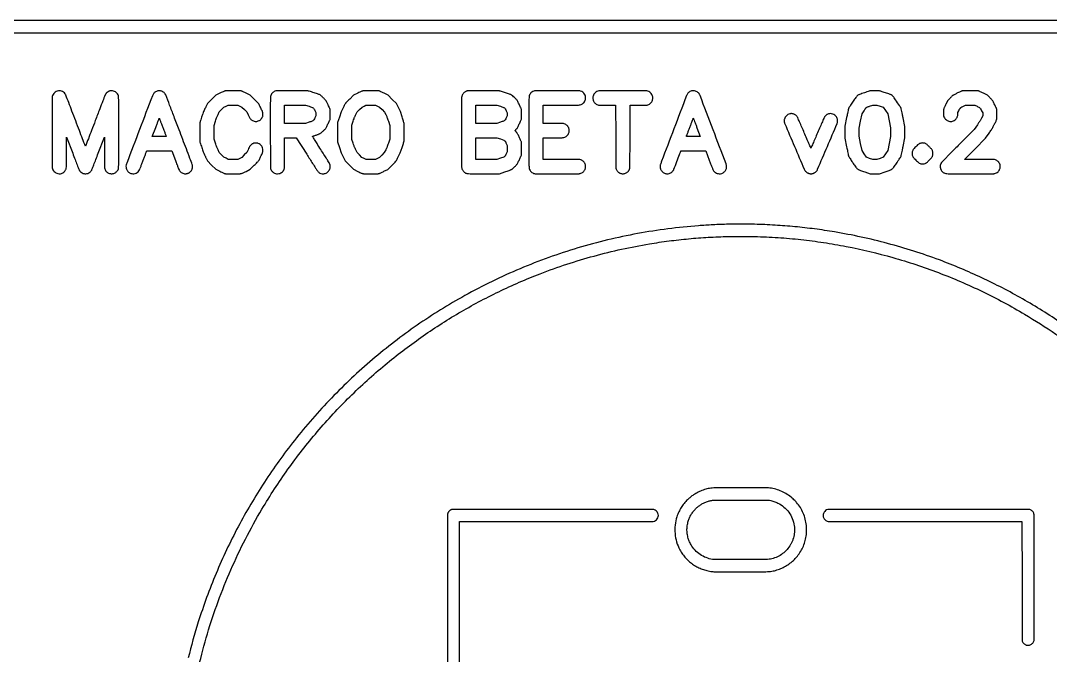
# Model space of a CAD drawing. Extents: x 949 to 24658, y 948 to 49051.
# Drawn here: x 11312 to 19775, y 43838 to 49051 of the extents above; entities that cross this region are included whole.
import ezdxf

# ---------------------------------------------------------------- set-up
doc = ezdxf.new("R2010")
doc.units = 0

msp = doc.modelspace()

# ---------------------------------------------------------------- linework, layer by layer
for points in [[(24557.45501, 40846.15625, -0.000005), (24557.576589, 33590.111823, -0.000003), (24557.572356, 24977, -0.000002), (24557.441941, 13479.946311, -0.000011), (24557.197838, 7129.844974)], [(14919, 42685.5), (14919, 44937), (15711.75, 44937.007554, 0.000078), (16074.107561, 44937.067453, 0.00025), (16315.368566, 44937.265689, 0.000025), (16504.33321, 44937.524966, 0.039676), (16511, 44938.064368, 0.104022), (16529.397792, 44945.144009, 0.098096), (16543.836367, 44959.150459, 0.098319), (16551.822156, 44977.57386, 0.105033), (16551.894916, 44997.200779, 0.072571), (16547.214785, 45010.003056, 0.066478), (16538.963264, 45021.364912, 0.066471), (16528.018558, 45030.164241, 0.072529), (16515.458446, 45035.468808, 0.063244), (16507.686071, 45036.472978, 0.000111), (16374.793914, 45036.731363, 0.000417), (16167.558017, 45036.915612, 0.000044), (15685.039901, 45036.899549, 0.000093), (15359.065074, 45036.798923, 0.000173), (15094.325677, 45036.57615, 0.000006), (14859.99851, 45036.295275, 0.05764), (14856.754147, 45035.916037, 0.046714), (14851.388126, 45034.10871, 0.027977), (14845.39747, 45031.034134, 0.027083), (14839.49299, 45027.129603, 0.031687), (14834.363602, 45022.793629, 0.039974), (14829.531477, 45017.347903, 0.034299), (14825.348865, 45010.925993, 0.034501), (14822.10827, 45004.038005, 0.041958), (14820.090978, 44997.200779, 0.050803), (14818.91929, 44985.698883, 0.000001), (14818.923348, 42685.463668, 0.000001), (14818.93329, 40385.158027, 0.051442)], [(14867.872776, 40333.884477, 0.000006), (15697.950758, 40333.860345, 0.000006), (16528.05988, 40333.857377, 0.065505)], [(23020.301589, 49050.606319), (12816.777426, 49050.765049), (2631.065975, 49050.919548, 0.003529)], [(2587.913092, 48950.817431), (12801.773457, 48950.839867), (23016.263671, 48950.857232, -0.007553)], [(19867.369453, 46564.249504, 0.020219), (19546.651338, 46764.850497, 0.020215), (19210.707627, 46938.929302, 0.020251), (18862, 47085.196564, 0.011959), (18651.10827, 47158.081553, 0.011936), (18436.838469, 47220.84971, 0.011933), (18219.772839, 47273.332879, 0.011941), (18000.5, 47315.386358, 0.008637), (17837.037961, 47339.812139, 0.009029), (17675.225582, 47358.175238, 0.008959), (17511.676372, 47370.797802, 0.008218), (17343, 47378.000239, 0.005417), (17307.8998, 47378.541005, 0.000758), (17235.315769, 47378.762803, 0.000725), (17162.61012, 47378.769313, 0.005967), (17129.5, 47378.329061, 0.002655), (17064.106642, 47376.331249, 0.003077), (17001.878546, 47373.715751, 0.003192), (16941.833222, 47370.437356, 0.003385), (16883, 47366.448315, 0.026955), (16382.085237, 47301.791801, 0.027057), (15891.676088, 47183.66759, 0.027048), (15416.723808, 47013.224385, 0.026892), (14962, 46792.219315, 0.024846), (14570.191937, 46548.833148, 0.024701), (14203.665438, 46267.338243, 0.024687), (13866.483175, 45950.893592, 0.024746), (13562.420948, 45603, 0.022716), (13315.14347, 45259.079044, 0.022673), (13099.918053, 44893.926579, 0.022664), (12918.569291, 44510.648568, 0.022659), (12772.643341, 44112.5, 0.01652), (12689.850576, 43816.756156, 0.016421)], [(12720.259169, 43470.917215, -0.030591), (12847.422646, 44015.519183, -0.030587), (13040.108987, 44540.605207, -0.030586), (13295.420102, 45038.266253, -0.021453), (13509.158952, 45365.884334, -0.021378), (13750.421199, 45674.376703, -0.02138), (14017.124487, 45961.114327, -0.021465), (14307, 46223.627618, -0.020219), (14602.168095, 46449.204676, -0.020303), (14914.192536, 46649.870069, -0.020311), (15241.341503, 46824.492362, -0.020273), (15581.783837, 46972.111221, -0.012761), (15801.175411, 47050.479156, -0.01271), (16024.565884, 47117.662853, -0.012715), (16250.996342, 47173.384391, -0.012794), (16479.5, 47217.39553, -0.008799), (16640.441634, 47241.24075, -0.008953), (16801.196953, 47259.253868, -0.008911), (16963.228962, 47271.5694, -0.008526), (17128, 47278.326824, -0.00563), (17162.812252, 47278.768127, -0.000749), (17236.344477, 47278.762029, -0.000754), (17309.858826, 47278.534852, -0.005542), (17345, 47277.983675, -0.009889), (17536.645294, 47269.057087, -0.010426), (17724.427174, 47252.645689, -0.01047), (17910.615254, 47228.49982, -0.010165), (18097.48006, 47196.37814, -0.021614), (18480.141083, 47105.251546, -0.0215), (18854.194125, 46981.294862, -0.021498), (19216.253187, 46825.659773, -0.0216), (19563.021223, 46639.73293, -0.033255), (20064.54968, 46295.259449, -0.033285)]]:
    msp.add_lwpolyline(points, format="xyb")
for points in [[(11622.5, 48474.30244, 0.080177), (11605.361266, 48469.153025, 0.075263), (11590.292154, 48458.796527, 0.074945), (11578.91246, 48444.397795, 0.078397), (11572.499352, 48427.5, 0.051528), (11570.887892, 48411.954547, 0.000082), (11570.842274, 48133.994851, 0.000081), (11570.887153, 47855.950551, 0.052157), (11572.499122, 47840.587561, 0.070681), (11578.396914, 47824.424959, 0.071519), (11588.545469, 47810.616816, 0.072213), (11602.073829, 47800.332205, 0.074382), (11617.835042, 47794.447342, 0.090509), (11639.246984, 47793.8406, 0.094004), (11659.182966, 47800.884962, 0.091616), (11675.543482, 47814.942608, 0.081083), (11686.648674, 47834.5, 0.078857), (11687.820602, 47840.364867, 0.005523), (11688.304932, 47857.183267, 0.0032), (11688.64685, 47887.324164, 0.000255), (11689, 47967), (11689.5, 48094.5), (11740.340594, 47961, 0.000675), (11760.050011, 47909.45513, 0.001058), (11777.149125, 47865.197102, 0.000261), (11792.212688, 47826.511583, 0.041105), (11794.253058, 47822.330559, 0.024845), (11798.027581, 47816.642275, 0.030339), (11802.122343, 47811.743024, 0.03063), (11806.745099, 47807.413045, 0.026195), (11812.102022, 47803.432176, 0.062127), (11826.24946, 47796.376718, 0.068589), (11841.22868, 47793.316, 0.068167), (11856.555835, 47794.414233, 0.060239), (11871.724268, 47799.575673, 0.047108), (11878.783743, 47803.831006, 0.03224), (11885.940753, 47809.872343, 0.032357), (11892.220593, 47816.741909, 0.049508), (11896.618919, 47823.5, 0.027046), (11898.756042, 47828.235416, 0.000218), (11913.615312, 47866.61162, 0.00079), (11930.576624, 47910.680382, 0.000508), (11950.113747, 47961.837431), (12000.5, 48094.174863), (12001, 47967.337431), (12001.5, 47840.5), (12003.739591, 47834, 0.055833), (12009.81526, 47821.206309, 0.058671), (12018.487691, 47810.307345, 0.058964), (12029.411644, 47801.764666, 0.057403), (12042.124294, 47795.91582, 0.045442), (12050.536462, 47793.984243, 0.03399), (12060.031031, 47793.347821, 0.033946), (12069.54091, 47794.004001, 0.044853), (12078, 47795.952566, 0.053308), (12088.708065, 47800.767437, 0.047801), (12098.587808, 47807.889606, 0.047793), (12106.936888, 47816.759761, 0.053244), (12113.109291, 47826.754278, 0.089923), (12116.958693, 47840.800021, 0.01727), (12118.379179, 47867.279342, 0.004615), (12118.901357, 47920.409861, 0.00015), (12118.965273, 48134, 0.000151), (12118.900701, 48347.971338, 0.004706), (12118.370467, 48400.916321, 0.017696), (12116.924777, 48427.264215, 0.09283), (12112.997715, 48441.164958, 0.064687), (12103.545773, 48455.292212, 0.07421), (12091.176408, 48465.791357, 0.074334), (12076.298852, 48472.209125, 0.065204), (12059.5, 48474.382072, 0.033913), (12050.670459, 48473.768434, 0.039836), (12042.480862, 48471.964444, 0.03963), (12034.645722, 48468.874322, 0.032969), (12026.875004, 48464.416903, 0.022116), (12021.799664, 48460.709135, 0.03228), (12017.710566, 48456.977699, 0.030825), (12014.00341, 48452.620199, 0.017924), (12010.082122, 48446.979189, 0.050104), (12007.207666, 48441.341234, 0.000352), (11987.742497, 48391.253664, 0.001098), (11962.540367, 48325.842425, 0.000368), (11926.014414, 48230.205188, -0.000201), (11895.115401, 48149.220019, -0.000336), (11869.02036, 48081.045848, -0.000005), (11845.30171, 48019.206236, -0.31844), (11845.014414, 48019.014721, -0.30283), (11844.727184, 48019.218355, -0.000005), (11821.302587, 48080.341106, -0.000332), (11795.530714, 48147.724621, -0.000199), (11765.015668, 48227.764721, 0.00031), (11734.297853, 48308.283148, 0.000491), (11707.865678, 48377.23593, 0.000102), (11684.531153, 48437.892634, 0.022903), (11682.078804, 48443.485252, 0.085568), (11671.996982, 48457.319573, 0.073371), (11657.355664, 48467.857088, 0.07252), (11640.12161, 48473.809637, 0.080081)], [(12439.5, 48473.422527, 0.055812), (12427.724401, 48469.406681, 0.049016), (12416.563909, 48462.745183, 0.049813), (12407.094234, 48454.174274, 0.06295), (12400.334174, 48444.5, 0.029864), (12395.480779, 48433.760577, 0.000024), (12289.681567, 48156.633454, 0.000029), (12184.344095, 47880.628927, 0.024417), (12179.892439, 47867, 0.105987), (12178.590938, 47843.657959, 0.100421), (12186.884537, 47821.330422, 0.099702), (12203.291663, 47803.879327, 0.102872), (12225, 47794.380842, 0.084928), (12243.929965, 47793.661528, 0.079517), (12262.493818, 47799.204634, 0.08001), (12278.304654, 47810.220999, 0.087678), (12289.273011, 47825.338614, 0.020249), (12290.978858, 47829.239323, 0.00036), (12299.279647, 47850.574468, 0.000901), (12308.889532, 47875.4598, 0.000601), (12319.812411, 47904, -0.000021), (12330.607223, 47932.303813, -0.000034), (12339.809815, 47956.424812, -0.000005), (12347.987139, 47977.853432, -0.00231), (12348.52931, 47979.254679, -0.300637), (12350.181957, 47980.416927, -0.003578), (12364.035555, 47980.717251, -0.003947), (12387.820601, 47980.874801, -0.000303), (12451.836703, 47980.754679), (12554.455839, 47980.5), (12584.021375, 47902.980639, 0.001015), (12597.962151, 47866.650188, 0.003169), (12607.547708, 47842.281233, 0.002669), (12614.572167, 47825.017717, 0.048592), (12617.360235, 47819.776527, 0.064096), (12626.805922, 47808.875797, 0.058848), (12638.964078, 47800.356252, 0.058828), (12652.776597, 47794.901183, 0.063964), (12667.090037, 47793.017364, 0.041264), (12673.10194, 47793.495561, 0.022766), (12680.320459, 47795.014373, 0.022442), (12687.611247, 47797.251964, 0.031215), (12693.88603, 47799.942468, 0.045984), (12699.842756, 47803.671918, 0.024489), (12706.498192, 47809.280633, 0.024485), (12712.581513, 47815.521563, 0.045418), (12716.761664, 47821.220253, 0.041872), (12721.227111, 47830.269412, 0.04153), (12724.137061, 47839.960729, 0.041918), (12725.38626, 47849.910274, 0.044508), (12724.91623, 47859.727026, 0.05473), (12722.743146, 47868.37626, 0.000751), (12703.713131, 47919.397052, 0.001222), (12674.13369, 47997.755761, 0.000187), (12614.840107, 48153.5, 0.000221), (12572.856736, 48263.506062, 0.000358), (12537.071122, 48356.947577, 0.00004), (12505.050984, 48440.357651, 0.031474), (12503.167009, 48444.470475, 0.046111), (12499.443068, 48450.0974, 0.024242), (12493.874982, 48456.378931, 0.024181), (12487.64875, 48462.164241, 0.041217), (12481.863742, 48466.276475, 0.047558), (12471.946743, 48470.95169, 0.044625), (12461.111976, 48473.791093, 0.045085), (12450.060345, 48474.643759, 0.051056)], [(12996.5, 48474.30244, 0.046617), (12989.909655, 48472.793877, 0.021266), (12981.637813, 48469.673527, 0.012554), (12969.703918, 48464.224154, 0.002838), (12949.724617, 48454.346892), (12916.8714, 48437.872381), (12900.6857, 48422.54888, 0.003005), (12893.153637, 48415.331705, 0.001535), (12883.780525, 48406.185742, 0.001525), (12874.178685, 48396.701161, 0.002291), (12865.865023, 48388.362689), (12847.230046, 48369.5), (12837.522508, 48349.5, 0.002847), (12823.708708, 48320.622653, 0.013184), (12816.263162, 48303.683483, 0.013675), (12809.843738, 48286.65006, 0.00322), (12800.079935, 48257.827476, 0.001799), (12793.070308, 48236.430797, 0.00625), (12788.762533, 48222.528928, 0.008952), (12786.102063, 48212.919054, 0.03444), (12784.972635, 48206.827476, 0.027875), (12784.142099, 48192.704094, 0.000819), (12784.060632, 48133.05562, 0.00074), (12784.165895, 48072.952013, 0.031484), (12785.012487, 48060.17808, 0.046806), (12787.829927, 48047.734847, 0.002521), (12800.591915, 48009.385498, 0.003617), (12813.519122, 47972.074724, 0.02447), (12820.942338, 47954, 0.001448), (12823.889902, 47947.763592, 0.000537), (12828.073076, 47939.003125, 0.000532), (12832.656912, 47929.456166, 0.000642), (12836.983012, 47920.5), (12847.159952, 47899.5), (12881.829976, 47864.840351), (12916.5, 47830.180701), (12949.905344, 47813.509709, 0.00273), (12965.335223, 47805.914354, 0.006361), (12976.993935, 47800.436393, 0.007474), (12985.716388, 47796.628972, 0.036577), (12990.815307, 47794.919358, 0.039969), (12997.175211, 47793.8244, 0.015513), (13006.099706, 47793.292084, 0.006536), (13021.385581, 47793.055436, 0.000675), (13057.409963, 47793.017364, 0.000954), (13088.327484, 47793.085409, 0.004468), (13106.115389, 47793.317438, 0.00659), (13117.537859, 47793.7192, 0.0385), (13123.5, 47794.470192, 0.043299), (13128.565797, 47795.975305, 0.011458), (13136.354232, 47799.25229, 0.00787), (13147.593684, 47804.501392, 0.002202), (13165, 47813.061789), (13199.5, 47830.217923), (13232.297153, 47862.858962, 0.002382), (13245.079924, 47875.702695, 0.003359), (13256.34122, 47887.280605, 0.001963), (13265.725675, 47897.136658, 0.046303), (13268.093723, 47900.16012, 0.02998), (13274.076641, 47910.807467, 0.002906), (13286.854814, 47937.519573, 0.002078), (13299.695463, 47965.064321, 0.050187), (13302.457612, 47973.081905, 0.020068), (13303.03813, 47976.07847, 0.01074), (13303.526045, 47979.81781, 0.010677), (13303.860944, 47983.661167, 0.016393), (13303.970438, 47987, 0.075573), (13301.245536, 48004.925304, 0.079428), (13293.327421, 48020.897263, 0.078162), (13280.693143, 48033.802913, 0.070012), (13264.241551, 48042.795168, 0.020906), (13260.191884, 48044.130981, 0.033515), (13256.634158, 48044.888573, 0.026071), (13252.425695, 48045.271217, 0.007853), (13246, 48045.417986, 0.008237), (13239.615142, 48045.358339, 0.024496), (13235.25262, 48045.031429, 0.029942), (13231.446596, 48044.324514, 0.018243), (13227.050266, 48043.060377, 0.039032), (13219.806019, 48040.044458, 0.029253), (13212.351944, 48035.666881, 0.029587), (13205.585607, 48030.537412, 0.044882), (13200.431757, 48025.257109, 0.017054), (13196.839823, 48020.526962, 0.028999), (13194.213148, 48016.312894, 0.011635), (13190.876264, 48009.842378, 0.000771), (13181.743602, 47991), (13170.880952, 47968.5), (13150.690476, 47948.172867), (13130.5, 47927.845735), (13113.761108, 47919.422867), (13097.022216, 47911), (13058.000584, 47911), (13018.978952, 47911), (13001.239476, 47919.922513), (12983.5, 47928.845025), (12964.355951, 47948.172513), (12945.211903, 47967.5), (12934.953808, 47989, -0.007072), (12929.088111, 48001.755023, -0.011387), (12924.494982, 48012.799466, -0.009225), (12919.794621, 48025.561346, -0.003042), (12913.347857, 48044.483697), (12902, 48078.467394), (12902, 48133.999321), (12902, 48189.531247), (12913.849609, 48225.015624, -0.002737), (12920.571706, 48244.784536, -0.009102), (12925.295907, 48257.668647, -0.011915), (12929.762861, 48268.429076, -0.008063), (12935.340533, 48280.481536), (12944.981849, 48300.463072), (12964.240925, 48319.809023), (12983.5, 48339.154975), (13001.239476, 48348.077487), (13018.978952, 48357), (13058.000584, 48357), (13097.022216, 48357), (13113.761108, 48348.569173), (13130.5, 48340.138346), (13150.742598, 48320.319173), (13170.985196, 48300.5), (13182.124866, 48277, 0.010425), (13192.659001, 48255.924198, 0.042275), (13200.382902, 48243.843359, 0.064038), (13208.259294, 48235.901402, 0.050911), (13218.5, 48229.482306, 0.05376), (13231.894978, 48224.581243, 0.061525), (13245.425152, 48222.943661, 0.061614), (13258.930832, 48224.64788, 0.054156), (13272.253568, 48229.613993, 0.04836), (13279.469698, 48234.154775, 0.031636), (13286.855831, 48240.653186, 0.03174), (13293.319331, 48247.985024, 0.050988), (13297.722895, 48255.052888, 0.043693), (13301.457432, 48264.739664, 0.04094), (13303.553044, 48275.141488, 0.041236), (13303.916842, 48285.668306, 0.045952), (13302.502308, 48295.726501, 0.051147), (13299.351501, 48304.813603, 0.002527), (13285.809563, 48333.502406, 0.0028), (13272.076729, 48361.810294, 0.044016), (13266.513482, 48370.981634, 0.034608), (13263.803053, 48374.183851, 0.001896), (13254.577937, 48383.595425, 0.002937), (13243.485175, 48394.695709, 0.002141), (13231.030726, 48406.908012), (13199.214603, 48437.839437), (13164.857302, 48454.960348, 0.00185), (13145.768422, 48464.384711, 0.010028), (13135.293774, 48469.250198, 0.018514), (13128.294488, 48472.027705, 0.039185), (13122.662032, 48473.54063, 0.033639), (13116.216279, 48474.297148, 0.007398), (13105.07095, 48474.684997, 0.004674), (13087.682412, 48474.870062, 0.000973), (13057.162032, 48474.850168, 0.000632), (13034.844742, 48474.763976, 0.000976), (13015.556972, 48474.627467, 0.000294), (12998.803841, 48474.466364, 0.030424)], [(13415.5, 48474.30244, 0.063593), (13401.953922, 48470.715183, 0.058253), (13389.302483, 48463.766419, 0.058485), (13378.640475, 48454.119134, 0.065211), (13370.949727, 48442.589059, 0.085967), (13366.398067, 48427.138642, 0.023388), (13364.656419, 48401.645899, 0.00544), (13364.11318, 48350.233415, 0.000155), (13364.25051, 48130.265659, 0.000114), (13364.456566, 47952.927342, 0.001324), (13364.736796, 47883.530412, 0.00101), (13365.09817, 47842.022857, 0.082977), (13366.21992, 47835.72619, 0.042495), (13371.760897, 47823.542042, 0.051051), (13379.008862, 47813.254489, 0.052724), (13387.969827, 47804.912053, 0.050653), (13398.593599, 47798.499046, 0.078978), (13415.247954, 47793.633308, 0.074725), (13432.923706, 47794.032004, 0.0745), (13449.748229, 47799.615875, 0.077723), (13463.925671, 47809.829804, 0.021483), (13468.900359, 47815.186996, 0.032178), (13472.717542, 47820.302102, 0.031596), (13475.89497, 47825.934927, 0.019747), (13478.921459, 47832.88043), (13481.5, 47839.5), (13481.772577, 47964.25), (13482.045155, 48089), (13529.786014, 48089), (13577.526873, 48089), (13663.990651, 47952.75, 0.000383), (13711.993392, 47877.234831, 0.002582), (13736.000581, 47839.958067, 0.003243), (13750.987024, 47817.273048, 0.049085), (13756.977214, 47809.991309, 0.111906), (13778.350077, 47796.548914, 0.109606), (13803.598077, 47793.499203, 0.109121), (13827.854925, 47801.417097, 0.110064), (13846.432148, 47818.798048, 0.065965), (13853.46177, 47832.717064, 0.066045), (13856.620006, 47847.980824, 0.066561), (13855.679531, 47863.43218, 0.068869), (13850.702992, 47877.902657, 0.022777), (13847.945632, 47882.782708, 0.000263), (13828.180434, 47914.282089, 0.000804), (13805.270543, 47950.620493, 0.000525), (13778.721996, 47992.483177, -0.000689), (13748.311471, 48040.470389, -0.002009), (13727.494123, 48073.715195, -0.000236), (13711.055097, 48100.231876, -0.428346), (13711.290973, 48101.137055, -0.043548), (13712.259575, 48101.56895, -0.00035), (13720.222973, 48104.311691, -0.001267), (13729.37215, 48107.429776, -0.000814), (13740, 48111.002494, 0.003462), (13750.966817, 48114.753919, 0.004223), (13761.174895, 48118.421998, 0.003557), (13769.705999, 48121.638215, 0.029563), (13773.467727, 48123.348617, 0.060683), (13781.216093, 48128.730351, 0.006261), (13797.661482, 48143.770813, 0.006789), (13813.647354, 48159.176147, 0.051125), (13820.308484, 48167.277431, 0.032168), (13825.010068, 48175.457097, 0.00172), (13838.152943, 48202.394601, 0.001764), (13851.081271, 48229.367672, 0.031015), (13854.688009, 48238.360777, 0.07325), (13856.362392, 48247.9331, 0.004057), (13856.934993, 48278.364545, 0.005161), (13856.946269, 48308.271181, 0.048833), (13855.572201, 48321, 0.037611), (13854.088524, 48326.153654, 0.013379), (13851.227739, 48333.269558, 0.008981), (13846.672333, 48343.282325, 0.002632), (13839.317688, 48358.5, 0.001762), (13833.441527, 48370.3907, 0.002251), (13827.939429, 48381.303125, 0.001743), (13823.25439, 48390.413306, 0.018999), (13821.217543, 48394, 0.0415), (13818.88445, 48397.150523, 0.005544), (13813.358198, 48403.307555, 0.006345), (13806.587405, 48410.499584, 0.005157), (13799.15578, 48418.038336, 0.003401), (13788.999546, 48427.994247, 0.014259), (13782.686125, 48433.760362, 0.023459), (13777.901026, 48437.510238, 0.034701), (13773.352871, 48440.288807, 0.037319), (13762.341983, 48445.001796, 0.001681), (13723.284485, 48458.226082, 0.001628), (13684.039358, 48471.225077, 0.038949), (13672.775008, 48473.966581, 0.039809), (13664.124893, 48474.671412, 0.000106), (13544.588181, 48474.852685, 0.000126), (13425.792143, 48474.977853, 0.033178)], [(14124.5, 48473.439621, 0.043083), (14119.448175, 48471.932282, 0.011249), (14111.639197, 48468.643808, 0.007814), (14100.411901, 48463.403418, 0.002235), (14083.169431, 48454.929353), (14048.838861, 48437.866154), (14016.948717, 48406.856951, 0.002008), (14004.483035, 48394.637859, 0.002788), (13993.420128, 48383.58375, 0.001721), (13984.199257, 48374.202504, 0.035239), (13981.633296, 48371.173874, 0.034799), (13979.590106, 48367.935612, 0.00237), (13974.48226, 48358.326075, 0.003383), (13968.51904, 48346.78896, 0.002531), (13962.099305, 48334), (13945.99059, 48301.5), (13931.745295, 48257.5), (13917.5, 48213.5), (13917.5, 48134), (13917.5, 48054.5), (13932.117008, 48009.982205), (13946.734016, 47965.46441), (13963.470575, 47931.982205), (13980.207133, 47898.5), (14014.353566, 47864.356529), (14048.5, 47830.213059), (14083, 47813.059357, 0.002203), (14100.404121, 47804.501286, 0.007868), (14111.644592, 47799.252445, 0.011451), (14119.434405, 47795.975192, 0.043294), (14124.5, 47794.470192, 0.0385), (14130.462141, 47793.7192, 0.00659), (14141.884611, 47793.317438, 0.004468), (14159.672516, 47793.085409, 0.000954), (14190.590037, 47793.017364, 0.000649), (14227.279579, 47793.054197, 0.006857), (14242.25578, 47793.294077, 0.017129), (14250.997194, 47793.854169, 0.037665), (14257.590037, 47795.009887, 0.03461), (14262.939803, 47796.771006, 0.009116), (14271.227356, 47800.328254, 0.007071), (14282.481213, 47805.596414, 0.002703), (14298, 47813.234409), (14330.5, 47829.449045), (14357.865957, 47856.474523, 0.003098), (14385.013066, 47883.618213, 0.031031), (14395.556581, 47895.7071, 0.04044), (14403.497348, 47907.978138, 0.007156), (14416.14218, 47932.314347), (14432.153183, 47964.237559), (14447.050398, 48008.36878, 0.002306), (14453.090632, 48026.538353, 0.003695), (14458.059153, 48042.105859, 0.002848), (14461.899789, 48054.706408, 0.036858), (14462.953998, 48059.5, 0.034972), (14463.868032, 48072.020246, 0.000741), (14463.959641, 48134.001651, 0.00074), (14463.867631, 48195.984888, 0.034989), (14462.953473, 48208.5, 0.036105), (14461.927306, 48213.19814, 0.002529), (14458.03959, 48226.118557, 0.003489), (14453.124002, 48241.769667, 0.002378), (14447.325939, 48259.5), (14432.705316, 48303.5), (14416.253291, 48336.5), (14399.801267, 48369.5), (14365.650634, 48403.641703), (14331.5, 48437.783406), (14298.5, 48454.280659, 0.002067), (14285.459205, 48460.732742, 0.002769), (14273.578125, 48466.468688, 0.001919), (14263.572749, 48471.183916, 0.028947), (14260, 48472.605464, 0.059326), (14254.820097, 48473.667845, 0.013282), (14245.801941, 48474.184389, 0.006101), (14229.997667, 48474.476025, 0.00064), (14193, 48474.659853, 0.000867), (14160.124682, 48474.724122, 0.004508), (14141.986976, 48474.564595, 0.007027), (14130.559409, 48474.200319, 0.039504)], [(14987.5, 48474.30244, 0.042583), (14978.297955, 48472.273876, 0.042978), (14969.602318, 48468.719869, 0.041766), (14961.42494, 48463.622872, 0.036032), (14953.765755, 48457.000924, 0.031529), (14947.841242, 48450.284448, 0.039172), (14943.267273, 48443.325675, 0.039711), (14939.881422, 48435.820562, 0.033933), (14937.511439, 48427.471311, 0.052146), (14935.891533, 48412.032922, 0.000082), (14935.84027, 48134.028247, 0.000082), (14935.87985, 47856.021452, 0.052161), (14937.499122, 47840.587561, 0.054401), (14941.78952, 47827.529757, 0.058144), (14948.726029, 47816.018277, 0.058531), (14958.079698, 47806.475587, 0.056431), (14969.5, 47799.224134, 0.067019), (14980.287084, 47795.659575, 0.036614), (14994.15776, 47794.097899, 0.009365), (15020.285415, 47793.570294, 0.000365), (15116.5, 47793.5), (15247.5, 47793.5), (15292, 47808.349754, 0.002093), (15309.590444, 47814.301658, 0.00273), (15325.63125, 47819.902233, 0.002025), (15339.025067, 47824.722013, 0.025193), (15344, 47826.824495, 0.032851), (15348.819734, 47829.557929, 0.029315), (15353.436011, 47832.99634, 0.016442), (15359.505258, 47838.446279, 0.003053), (15370.264748, 47848.893455, 0.004389), (15377.69672, 47856.327769, 0.00537), (15384.507647, 47863.412139, 0.004523), (15390.109046, 47869.474046, 0.037796), (15392.400714, 47872.418714, 0.033003), (15398.448635, 47882.986626, 0.00323), (15411.166284, 47909.493018, 0.002712), (15423.729458, 47936.495588, 0.044131), (15427.079193, 47945.909963, 0.036686), (15428.15478, 47951.810766, 0.017868), (15428.700028, 47959.452728, 0.007933), (15428.947365, 47972.050197, 0.000942), (15429, 48000, 0.000942), (15428.947365, 48027.949803, 0.007933), (15428.700028, 48040.547272, 0.017868), (15428.15478, 48048.189234, 0.036686), (15427.079193, 48054.090037, 0.04366), (15424.035311, 48062.670359, 0.002255), (15411.705933, 48089.365158, 0.002985), (15399.356383, 48115.383719, 0.027579), (15393.331443, 48126.30116, 0.030065), (15391.787404, 48128.466113, 0.007669), (15389.027088, 48131.776879, 0.007787), (15385.752913, 48135.46591, 0.007822), (15382.370183, 48139.045662), (15374.037977, 48147.591325), (15381.086458, 48154.545662, 0.00781), (15384.039582, 48157.551801, 0.006513), (15387.084421, 48160.834288, 0.006582), (15389.792325, 48163.91138, 0.017754), (15391.607188, 48166.188084, 0.045487), (15397.176821, 48175.342456, 0.003051), (15410.510033, 48202.974641, 0.003066), (15423.499287, 48230.75728, 0.045141), (15427.101909, 48240.909963, 0.031179), (15428.128605, 48246.294154, 0.019924), (15428.677539, 48252.643088, 0.010128), (15428.931469, 48262.351645, 0.001605), (15428.982636, 48281.409963, 0.002089), (15428.904431, 48298.037389, 0.007056), (15428.654618, 48308.89959, 0.010305), (15428.219326, 48316.43316, 0.032619), (15427.496895, 48321.431479, 0.056162), (15424.255242, 48331.182047, 0.003548), (15411.361435, 48358.551356, 0.004362), (15398.228109, 48385.322179, 0.039229), (15391.478645, 48396.5, 0.036907), (15384.738185, 48404.577231, 0.00628), (15370.60753, 48418.810834, 0.005612), (15356.102124, 48432.743038, 0.048299), (15349, 48438.226615, 0.017529), (15346.39185, 48439.740514, 0.009263), (15343.059375, 48441.44312, 0.009205), (15339.580813, 48443.061275, 0.014043), (15336.5, 48444.323735, 0.009902), (15321.151037, 48449.770904, 0.001358), (15288.89887, 48460.405415, 0.000746), (15255.16042, 48471.37282, 0.025171), (15247, 48473.565291, 0.048187), (15240.224259, 48474.353728, 0.002475), (15218.134109, 48474.676036, 0.002295), (15183.069898, 48474.85308, 0.00038), (15115.5, 48474.832804, 0.000295), (15067.363142, 48474.753344, 0.000475), (15026.3375, 48474.622367, 0.00007), (14989.90102, 48474.466305, 0.031871)], [(15536.5, 48473.533236, 0.061406), (15521.339551, 48468.16679, 0.067302), (15508.447489, 48459.398385, 0.067256), (15498.340254, 48447.515193, 0.061193), (15491.359565, 48433, 0.078555), (15490.110061, 48425.687989, 0.00156), (15489.756269, 48387.810397, 0.001455), (15489.537331, 48321.637204, 0.000099), (15489.5, 48134, 0.000099), (15489.537101, 47945.783535, 0.001467), (15489.75628, 47879.922842, 0.0016), (15490.112048, 47842.324493, 0.079024), (15491.372227, 47835, 0.060792), (15498.35113, 47820.535466, 0.064741), (15508.483004, 47808.513178, 0.065975), (15521.164852, 47799.659763, 0.067333), (15535.629104, 47794.49043, 0.048616), (15543.283366, 47793.632482, 0.001647), (15573.640854, 47793.293308, 0.001704), (15622.375458, 47793.075431, 0.000242), (15722.590037, 47793.017364, 0.000162), (15839.217241, 47793.043983, 0.002464), (15879.66252, 47793.265636, 0.005182), (15901.558825, 47793.720543, 0.054868), (15910.390519, 47794.971999, 0.109059), (15934.180939, 47806.986437, 0.114295), (15950.221913, 47827.72833, 0.114782), (15955.469337, 47853.335844, 0.110708), (15948.99841, 47879.003149, 0.052771), (15942.996355, 47888.307215, 0.044896), (15934.874159, 47896.715402, 0.044775), (15925.355646, 47903.560811, 0.051723), (15915.205961, 47908.223422), (15908.5, 47910.5), (15757.75, 47910.765816), (15607, 47911.031631), (15607, 48000.015816), (15607, 48089), (15687.840037, 48089, 0.000431), (15738.688483, 48089.043803, 0.005152), (15758.330886, 48089.280037, 0.013101), (15769.312878, 48089.813417, 0.043943), (15776.41456, 48090.978148, 0.06225), (15790.041784, 48096.337933, 0.063273), (15801.848039, 48104.863996, 0.062954), (15811.195225, 48116.115106, 0.060555), (15817.595186, 48129.482468, 0.042277), (15819.586354, 48137.581959, 0.031675), (15820.44185, 48146.731981, 0.03202), (15820.133497, 48155.765522, 0.048056), (15818.612485, 48163.5, 0.056957), (15812.853998, 48176.96944, 0.060512), (15804.297891, 48188.493064, 0.060372), (15793.212382, 48197.654415, 0.056253), (15780, 48204.162054), (15773.5, 48206.5), (15690.25, 48206.782807), (15607, 48207.065615), (15607, 48282.032807), (15607, 48357), (15755.789901, 48357, 0.000334), (15867.029128, 48357.07423, 0.009304), (15896.055741, 48357.653161, 0.037915), (15911.408738, 48359.416381, 0.066707), (15923.5, 48363.468389, 0.068212), (15935.507187, 48371.556411, 0.062498), (15945.305799, 48382.797073, 0.061514), (15952.148344, 48396.292372, 0.062149), (15955.471937, 48411, 0.091307), (15953.866999, 48430.060477, 0.082404), (15945.598446, 48448.063515, 0.080531), (15931.743465, 48462.766873, 0.081374), (15914, 48472.276475), (15907.5, 48474.5), (15725, 48474.67978, 0.000264), (15628.320211, 48474.723999, 0.001503), (15576.918009, 48474.565866, 0.001039), (15543.115552, 48474.290005, 0.051876)], [(16063.141598, 48473.875722, 0.077538), (16047.570915, 48468.725367, 0.070073), (16033.698513, 48458.944181, 0.06924), (16022.929452, 48445.585842, 0.072486), (16016.420448, 48429.995938, 0.047771), (16015.241809, 48422.468867, 0.025389), (16015.155984, 48413.026582, 0.025395), (16016.020722, 48403.700358, 0.051618), (16017.814469, 48396.567845, 0.054092), (16023.699804, 48384.617112, 0.054093), (16032.01134, 48374.206814, 0.054083), (16042.363864, 48365.819805, 0.054032), (16054.277219, 48359.844841), (16060.5, 48357.524458), (16131.233193, 48357.230265), (16201.966386, 48356.936072), (16202.254267, 48099.718036, 0.000149), (16202.531361, 47904.130838, 0.005826), (16203.111236, 47860.749053, 0.027293), (16204.828336, 47839.220163, 0.080327), (16209.127391, 47825.045343, 0.052352), (16213.372329, 47818.265348, 0.02911), (16219.825118, 47810.94067, 0.029101), (16227.093129, 47804.407433, 0.051825), (16233.856474, 47800.0679, 0.030276), (16240.269801, 47797.30807, 0.022728), (16247.611796, 47795.03377, 0.023146), (16254.851205, 47793.500879, 0.041395), (16260.909963, 47793.017364, 0.04945), (16271.782365, 47794.129389, 0.044327), (16282.649195, 47797.364381, 0.044307), (16292.780567, 47802.466134, 0.049293), (16301.469506, 47809.120355, 0.023911), (16306.542458, 47814.342337, 0.03154), (16310.610865, 47819.583873, 0.031741), (16313.968289, 47825.267976, 0.024711), (16316.899992, 47831.82129), (16319.5, 47838.5), (16320, 48097.5), (16320.5, 48356.5), (16391, 48357.015652), (16461.5, 48357.531305), (16467.722781, 48359.848265, 0.055506), (16479.513829, 48365.798157, 0.052279), (16489.969657, 48374.300013, 0.052735), (16498.353831, 48384.70474, 0.058721), (16504.024006, 48396.277219, 0.047399), (16505.878496, 48403.740176, 0.026128), (16506.786035, 48413.106878, 0.026141), (16506.71165, 48422.491107, 0.048608), (16505.520382, 48430, 0.070575), (16499.106076, 48445.368324, 0.069245), (16488.637802, 48458.458068, 0.069643), (16475.054693, 48468.13238, 0.072823), (16459.539148, 48473.523861, 0.043874), (16450.984888, 48474.393856, 0.001711), (16419.299395, 48474.718325, 0.001635), (16367.842662, 48474.900907, 0.000222), (16260.162032, 48474.883097, 0.000424), (16185.659165, 48474.774418, 0.000701), (16122.741029, 48474.540975, 0.000123), (16067.464903, 48474.244709, 0.039789)], [(16832.5, 48474.366571, 0.058013), (16819.152773, 48470.691226, 0.054584), (16806.708846, 48463.995147, 0.055687), (16796.239082, 48454.923376, 0.066193), (16788.717138, 48444.237858, 0.029374), (16784.626711, 48435.137953, 0.000017), (16680.58911, 48161.789028, 0.000049), (16579.50576, 47896.097004, 0.010164), (16570.182616, 47870, 0.044449), (16568.325662, 47862.207992, 0.030337), (16567.557239, 47853.131037, 0.030509), (16567.892504, 47844.122757, 0.048355), (16569.38644, 47836.55228, 0.104246), (16581.982497, 47813.451918, 0.112328), (16602.545143, 47798.138017, 0.112962), (16627.611864, 47793.279736, 0.106374), (16652.901697, 47799.615681, 0.046475), (16659.889771, 47803.903127, 0.030866), (16667.057815, 47810.001091, 0.031014), (16673.35881, 47816.871867, 0.050181), (16677.700228, 47823.5, 0.027979), (16680.592993, 47829.914557, 0.000148), (16705.269209, 47894.025656, 0.000568), (16727.74578, 47952.672332, 0.005218), (16737.210544, 47978.25), (16738.19565, 47981), (16840.453578, 47981), (16942.711505, 47981), (16971.492761, 47905.25, 0.000966), (16982.738375, 47875.823709, 0.00144), (16992.697174, 47850.135938, 0.000603), (17001.313522, 47828.177472, 0.030633), (17003.261764, 47824, 0.06404), (17011.885665, 47812.06043, 0.062439), (17023.317394, 47802.574545, 0.062297), (17036.762829, 47796.187256, 0.063209), (17051.300903, 47793.348937, 0.099656), (17074.062283, 47796.373278, 0.099436), (17093.900539, 47807.969537, 0.098847), (17107.807905, 47826.395472, 0.097235), (17113.678338, 47848.857317, 0.013541), (17113.826595, 47853.12898, 0.018412), (17113.713978, 47856.983666, 0.01989), (17113.333941, 47860.562177, 0.021616), (17112.677041, 47864, 0.032992), (17109.068202, 47875.750026, 0.000028), (17002.578849, 48155.263008, 0.000024), (16895.735135, 48435.619381, 0.039226), (16891.28947, 48445, 0.064344), (16882.516667, 48456.552297, 0.060855), (16870.941946, 48465.745755, 0.060863), (16857.496139, 48471.881425, 0.064398), (16843.224602, 48474.447559, 0.007038), (16840.047217, 48474.559487, 0.007172), (16836.887852, 48474.580947, 0.007), (16834.143163, 48474.521784, 0.029322)], [(18295.419138, 48473.915664, 0.039539), (18286.035541, 48471.570577, 0.001067), (18245.78972, 48457.961962, 0.001042), (18205.529605, 48444.158971, 0.040694), (18196.880144, 48440.36139, 0.057729), (18188.534471, 48434.523628, 0.040923), (18180.626956, 48426.258309, 0.019497), (18170.01695, 48412.081758, 0.002735), (18149.424036, 48381.853586, 0.001766), (18137.914067, 48364.626961, 0.002495), (18127.79394, 48349.197411, 0.001432), (18119.359074, 48336.114314, 0.035127), (18117.2919, 48332.326417, 0.049441), (18115.546579, 48327.239782, 0.003003), (18111.939078, 48311.530239, 0.003385), (18107.10984, 48289.196243, 0.001054), (18100.156614, 48255.598192), (18085.598842, 48184.5), (18085.579904, 48134.5), (18085.560966, 48084.5), (18100.172963, 48013.278343, 0.000893), (18107.821908, 47976.331157, 0.004203), (18112.430633, 47955.158728, 0.005508), (18115.662796, 47941.584324, 0.048266), (18117.729826, 47935.763654, 0.031654), (18120.010583, 47931.5984, 0.00159), (18128.357207, 47918.502899, 0.002549), (18138.411763, 47903.012176, 0.001842), (18149.772802, 47885.840662, 0.002676), (18170.4607, 47855.177808, 0.020745), (18180.784323, 47841.322856, 0.044861), (18188.575955, 47833.311856, 0.056508), (18197.128448, 47827.501843, 0.031357), (18201.809809, 47825.404902, 0.002254), (18215.149859, 47820.475855, 0.003158), (18231.134589, 47814.765486, 0.002381), (18248.770617, 47808.684638), (18293.5, 47793.5), (18332, 47793.5), (18370.5, 47793.5), (18416, 47808.866414, 0.001939), (18433.840494, 47814.968729, 0.002683), (18449.791798, 47820.590061, 0.001676), (18463.161883, 47825.433206, 0.033267), (18467.142292, 47827.198332, 0.055359), (18475.640554, 47832.944066, 0.046735), (18483.218366, 47840.723348, 0.020396), (18493.347467, 47854.382166, 0.00229), (18514.937483, 47886.438299, 0.001932), (18528.061294, 47906.283719, 0.003963), (18538.160709, 47921.954197, 0.003028), (18545.787785, 47934.160007, 0.048578), (18547.925288, 47938.524945, 0.035652), (18549.235106, 47942.962435, 0.00088), (18553.740929, 47963.696482, 0.001899), (18558.89415, 47988.061353, 0.001291), (18564.581341, 48015.824781), (18579, 48087.149561), (18579, 48134.391842), (18579, 48181.634123), (18564.574053, 48253.081625, 0.001288), (18558.884112, 48280.892831, 0.001894), (18553.728668, 48305.299645, 0.000877), (18549.221039, 48326.069678, 0.035558), (18547.911307, 48330.514564, 0.03778), (18546.387041, 48333.810622, 0.007045), (18543.057452, 48339.588653, 0.007511), (18538.959751, 48346.244007, 0.006799), (18534.528583, 48353, 0.000363), (18502.783496, 48399.920651, 0.004357), (18490.362604, 48417.910944, 0.010535), (18483.180067, 48427.67858, 0.046958), (18478.340432, 48432.884318, 0.01965), (18475.791091, 48434.982751, 0.012231), (18472.650296, 48437.248453, 0.012268), (18469.438038, 48439.334409, 0.021666), (18466.67624, 48440.872267, 0.033355), (18456.953544, 48444.960764, 0.00123), (18419.193293, 48457.84887, 0.001402), (18381.763622, 48470.404533, 0.028002), (18370.12928, 48473.560123, 0.048076), (18360.896075, 48474.605995, 0.002989), (18333.347267, 48474.90179, 0.003385), (18306.056322, 48474.846889, 0.03929)], [(19049.5, 48473.42516, 0.040948), (19044.633411, 48471.985173, 0.01144), (19037.290608, 48468.94613, 0.008253), (19027.024715, 48464.215597, 0.002677), (19012, 48456.889907, 0.002679), (18999.845446, 48450.801633, 0.003277), (18988.55, 48444.974368, 0.002741), (18979.115551, 48439.962509, 0.023265), (18975, 48437.493726, 0.033306), (18971.369281, 48434.713931, 0.006191), (18965.118438, 48429.09286, 0.006483), (18957.840136, 48422.206303, 0.005333), (18950.247407, 48414.674333), (18931.994814, 48396.177397), (18916.368982, 48364.338699, 0.001539), (18910.235281, 48351.743001, 0.002038), (18904.733704, 48340.236993, 0.001453), (18900.189585, 48330.560355, 0.0202), (18898.702185, 48327, 0.040152), (18897.593785, 48323.072658, 0.027212), (18896.942875, 48318.467072, 0.014449), (18896.547344, 48311.547027, 0.002531), (18896.245401, 48298.5, 0.002974), (18896.096894, 48286.256032, 0.011467), (18896.224309, 48278.651267, 0.018252), (18896.639434, 48273.212936, 0.028994), (18897.432108, 48268.61328, 0.072615), (18903.285573, 48253.681607, 0.065961), (18913.316986, 48240.494484, 0.066087), (18926.41569, 48230.396119, 0.073442), (18941.246432, 48224.504006, 0.064274), (18956.082664, 48222.967795, 0.06387), (18970.855949, 48225.242291, 0.063678), (18984.615863, 48231.18211, 0.063206), (18996.476745, 48240.405287, 0.048958), (19004.272803, 48249.932948, 0.05508), (19009.714486, 48260.439552, 0.052625), (19012.901293, 48272.290798, 0.038938), (19013.982636, 48285.830211), (19014, 48295.160421), (19021.539606, 48310.830211, -0.00563), (19025.961478, 48319.761511, -0.023382), (19028.937125, 48324.986001, -0.03279), (19031.862933, 48328.998435, -0.020168), (19035.789606, 48333.334154, -0.020955), (19040.122433, 48337.39195, -0.033541), (19044.175064, 48340.432498, -0.022762), (19049.590065, 48343.613225, -0.004929), (19059.238892, 48348.584154), (19075.977784, 48357), (19114.999416, 48357), (19154.021048, 48357), (19171.760524, 48348.086148, -0.015394), (19186.717473, 48339.984526, -0.062959), (19194.90346, 48333.723238, -0.063366), (19201.247805, 48325.641243, -0.015723), (19209.442895, 48310.904701), (19218, 48294.309402), (19218, 48281.748448), (19218, 48269.187494), (19208.940528, 48250.934992, -0.010931), (19203.063919, 48239.717783, -0.012008), (19196.876079, 48229.119329, -0.008146), (19188.437973, 48215.918752, -0.00215), (19174.512337, 48195.091245), (19149.143619, 48157.5), (19104.502572, 48113, 0.000711), (19081.356183, 48089.861027, 0.000218), (19046.454483, 48054.840625, 0.000218), (19007.418495, 48015.603519, 0.000239), (18969.579484, 47977.5), (18879.297444, 47886.5), (18875.21891, 47878, 0.025276), (18872.010374, 47870.343703, 0.037431), (18870.05971, 47863.335537, 0.038065), (18869.195841, 47856.204229, 0.027388), (18869.278528, 47848.181495, 0.029191), (18870.143675, 47841.208207, 0.02889), (18871.816784, 47834.358369, 0.028773), (18874.276398, 47827.720524, 0.028418), (18877.490657, 47821.38043, 0.046625), (18881.757415, 47815.393868, 0.029136), (18887.759283, 47809.212318, 0.02893), (18894.526274, 47803.694692, 0.04188), (18901.129104, 47799.714375, 0.07614), (18914.489867, 47795.481749, 0.030925), (18933.543652, 47793.705092, 0.007506), (18970.714092, 47793.105377, 0.000258), (19116.090037, 47793.017364, 0.000149), (19241.676915, 47793.043634, 0.0023), (19284.947397, 47793.2647, 0.004669), (19308.406951, 47793.711621, 0.055558), (19317.390519, 47794.971999, 0.06268), (19331.63839, 47800.589993, 0.06301), (19344.02207, 47809.555468, 0.063302), (19353.735652, 47821.279927, 0.064331), (19360.143793, 47835, 0.047002), (19361.729808, 47842.279107, 0.026697), (19362.335832, 47851.281531, 0.026723), (19361.980174, 47860.25855, 0.048845), (19360.592755, 47867.44772, 0.05802), (19354.80969, 47880.968655, 0.058857), (19346.097345, 47892.727768, 0.059629), (19335.002774, 47902.005446, 0.062595), (19322.205961, 47908.223422), (19315.5, 47910.5), (19193.25, 47910.769292, -0.000546), (19146.373147, 47910.923707, -0.00091), (19106.910938, 47911.168594, -0.000033), (19071.29122, 47911.456856, -0.411826), (19071, 47911.750462, -0.197464), (19071.204776, 47912.248758, -0.000024), (19096.199469, 47937.521258, -0.000643), (19123.892253, 47965.44732, -0.000388), (19156.785426, 47998.48117), (19242.570853, 48084.5), (19271.157382, 48127, 0.001611), (19289.613242, 48154.630468, 0.011603), (19298.156234, 48168.182427, 0.01506), (19305.171427, 48180.749236, 0.003806), (19315.801048, 48201.602177, 0.002597), (19322.08377, 48214.327638, 0.003416), (19327.676292, 48226.006826, 0.002493), (19332.244516, 48235.843646, 0.032592), (19333.679092, 48239.602177, 0.044564), (19334.677618, 48244.278032, 0.019602), (19335.197132, 48250.589999, 0.00941), (19335.444111, 48260.835463, 0.00132), (19335.5, 48282, 0.001326), (19335.443881, 48303.156151, 0.009397), (19335.196411, 48313.423473, 0.019534), (19334.675433, 48319.766229, 0.043553), (19333.676025, 48324.5, 0.041095), (19330.552673, 48332.382415, 0.001659), (19316.832018, 48359.887034, 0.00194), (19303.088805, 48386.947516, 0.033075), (19297.963019, 48395.5, 0.036389), (19295.98836, 48397.947886, 0.002961), (19290.322411, 48403.939516, 0.003969), (19283.456786, 48411.001113, 0.003042), (19275.845384, 48418.613247), (19256.5, 48437.726494), (19223.5, 48454.252203, 0.002076), (19210.459202, 48460.715187, 0.002782), (19198.578125, 48466.460329, 0.001928), (19188.572502, 48471.182837, 0.02909), (19185, 48472.605464, 0.059326), (19179.820097, 48473.667845, 0.013282), (19170.801941, 48474.184389, 0.006101), (19154.997667, 48474.476025, 0.00064), (19118, 48474.659853, 0.000856), (19084.936613, 48474.725182, 0.004572), (19066.887171, 48474.564904, 0.007258), (19055.567427, 48474.196457, 0.039716)], [(13683.471052, 48347.009661, -0.006301), (13707.5234, 48338.643876, -0.073868), (13716.235098, 48333.943338, -0.100388), (13722.165086, 48327.296012, -0.015689), (13730.590314, 48311.761108), (13739, 48295.022216), (13739, 48281.716785), (13739, 48268.411353), (13731.04035, 48251.955677, -0.017757), (13722.987247, 48236.712423, -0.102289), (13716.966805, 48229.922663, -0.073843), (13707.989521, 48225.086978, -0.006719), (13683.904403, 48216.75), (13654.463119, 48207), (13568.231559, 48207), (13482, 48207), (13482, 48282), (13482, 48357), (13567.768748, 48357), (13653.537495, 48357)], [(14245.761108, 48348.577133), (14262.5, 48340.154265), (14282.666522, 48319.827133), (14302.833043, 48299.5), (14312.563316, 48280, -0.008001), (14318.336936, 48267.950527, -0.014195), (14322.649633, 48257.819211, -0.010416), (14327.172435, 48245.551925, -0.002502), (14334.146795, 48225.015624), (14346, 48189.531247), (14346, 48133.999321), (14346, 48078.467394), (14334.646357, 48044.483697, -0.002644), (14327.720524, 48024.112423, -0.011985), (14323.336957, 48012.35887, -0.015178), (14318.887582, 48002.158042, -0.00612), (14312.22429, 47988.5), (14301.155866, 47966.5), (14281.327933, 47946.789096), (14261.5, 47927.078192), (14245.614233, 47919.039096), (14229.728466, 47911), (14190.353125, 47911), (14150.977784, 47911), (14134.238892, 47919.422867), (14117.5, 47927.845735), (14097.333186, 47948.172867), (14077.166372, 47968.5), (14066.703238, 47989.501015, -0.006499), (14060.447303, 48002.477453, -0.01538), (14056.2153, 48012.336419, -0.012161), (14052.057158, 48023.713964, -0.002799), (14045.620052, 48043.108022), (14035, 48075.714013), (14035, 48133.958683), (14035, 48192.203353), (14045.632537, 48225.351677, -0.002612), (14052.233082, 48245.566035, -0.01305), (14056.287376, 48256.779385, -0.016596), (14060.480699, 48266.527916, -0.006028), (14067.047665, 48280.071695), (14077.830255, 48301.643389), (14097.994635, 48321.071695), (14118.159014, 48340.5), (14134.329507, 48348.697161), (14150.5, 48356.894322), (14189.761108, 48356.947161), (14229.022216, 48357)], [(15255.476403, 48347.007876, -0.006802), (15279.695247, 48338.556979, -0.074406), (15288.730069, 48333.646183, -0.101523), (15294.814498, 48326.737344, -0.017176), (15303.059797, 48311.103661), (15311, 48294.707321), (15311, 48281.5), (15311, 48268.292679), (15303.061493, 48251.896339, -0.016549), (15295.039031, 48236.635716, -0.103041), (15289.22878, 48230.043665, -0.074127), (15280.564536, 48225.366344, -0.006225), (15256.471052, 48216.990339), (15226.537495, 48207), (15140.268748, 48207), (15054, 48207), (15054, 48282), (15054, 48357), (15139.768748, 48357), (15225.537495, 48357)], [(18374.830211, 48348.25), (18401.201329, 48339.5), (18419.425704, 48312.5), (18437.650079, 48285.5), (18449.341122, 48227.5), (18461.032165, 48169.5), (18461.029015, 48134.5), (18461.025866, 48099.5), (18449.416929, 48041.5), (18437.807992, 47983.5), (18419.531679, 47956), (18401.255366, 47928.5), (18375.306109, 47919.75), (18349.356851, 47911), (18331.928425, 47911.069411), (18314.5, 47911.138822), (18289, 47919.819411), (18263.5, 47928.5), (18245.239851, 47955.736194), (18226.979702, 47982.972388), (18214.989851, 48042.174679), (18203, 48101.37697), (18203, 48134.308581), (18203, 48167.240193), (18214.947974, 48226.44897), (18226.895947, 48285.657748), (18244.02394, 48311.078874, -0.001102), (18250.690883, 48320.92695, -0.001669), (18256.538111, 48329.461894, -0.000617), (18261.605573, 48336.786579, -0.041268), (18262.573298, 48337.961617, -0.107445), (18263.798918, 48338.773905, -0.002032), (18270.995108, 48341.541531, -0.004851), (18279.466959, 48344.666582, -0.003217), (18289.247331, 48348.096075), (18314.5, 48356.768915), (18331.479546, 48356.884458), (18348.459092, 48357)], [(12480.899283, 48173.602038, -0.000551), (12491.662694, 48145.240632, -0.000915), (12500.665997, 48121.305765, -0.000037), (12508.751441, 48099.686129, -0.293846), (12508.677113, 48099.343779, -0.198393), (12508.322836, 48099.196618, -0.000055), (12491.680396, 48099.165183, -0.000983), (12473.201229, 48099.168629, -0.000595), (12451.321899, 48099.241741), (12394.326982, 48099.5), (12422.823498, 48174.289993, -0.001118), (12433.802887, 48202.913224, -0.001882), (12443.160831, 48226.878365, -0.00016), (12451.589939, 48248.207338, -0.55459), (12452.040586, 48248.289993, -0.092891), (12452.488194, 48247.566798, -0.000064), (12460.815064, 48226.024534, -0.00076), (12470.059127, 48201.991736, -0.000465)], [(16870.361067, 48170.75), (16897.724869, 48099), (16840.387185, 48099), (16783.049502, 48099), (16784.097832, 48101.75, 0.000422), (16784.912849, 48103.893397, 0.000002), (16792.579655, 48124.107812, 0.00001), (16801.322524, 48147.161149, 0.000007), (16811.5, 48174, -0.000031), (16821.685532, 48200.856173, -0.000048), (16830.454243, 48223.965625, -0.000012), (16838.124135, 48244.171861, -0.001809), (16839.017566, 48246.5), (16840.181294, 48249.5), (16841.58928, 48246, -0.004282), (16842.648058, 48243.301556, -0.000037), (16850.621786, 48222.451562, -0.000129), (16859.771204, 48198.503573, -0.000083)], [(17633, 48285.439924, 0.072867), (17618.123981, 48279.878254, 0.066475), (17604.943823, 48270.146587, 0.066157), (17594.726038, 48257.247143, 0.070864), (17588.520098, 48242.415852, 0.04158), (17587.417863, 48236.05929, 0.021845), (17587.05761, 48228.041101, 0.021846), (17587.397857, 48220.034317, 0.042188), (17588.48519, 48213.718169, 0.037277), (17591.958226, 48203.556281, 0.000053), (17671.491722, 48017.494262, 0.00006), (17750.781653, 47832.118117, 0.032399), (17756.339061, 47821.152408, 0.046859), (17760.631899, 47815.233603, 0.028498), (17766.703405, 47809.073155, 0.02828), (17773.537766, 47803.556127, 0.041346), (17780.167744, 47799.582312, 0.029023), (17786.576051, 47796.87834, 0.025524), (17793.533153, 47794.800611, 0.025909), (17800.538913, 47793.47233, 0.033128), (17807.090037, 47793.017364, 0.041264), (17813.10194, 47793.495561, 0.022766), (17820.320459, 47795.014373, 0.022442), (17827.611247, 47797.251964, 0.031215), (17833.88603, 47799.942468, 0.046003), (17839.855824, 47803.680409, 0.02462), (17846.512743, 47809.294192, 0.024627), (17852.569108, 47815.518404, 0.047177), (17856.661466, 47821.152408, 0.032342), (17862.000559, 47831.682476, 0.000055), (17941.762697, 48018.002479, 0.000043), (18021.971947, 48205.468234, 0.04189), (18024.867776, 48214.19282, 0.044094), (18025.757435, 48220.135133, 0.018524), (18025.94705, 48228.223718, 0.018596), (18025.53298, 48236.36896, 0.040371), (18024.48209, 48242.539901, 0.033132), (18022.095888, 48249.847597, 0.036489), (18018.82627, 48256.534034, 0.035272), (18014.512953, 48262.862347, 0.027497), (18009, 48269.100547, 0.07499), (17994.124408, 48280.23067, 0.081832), (17977.059213, 48286.063674, 0.081705), (17959.002306, 48286.11803, 0.074451), (17941.245704, 48280.456219, 0.037454), (17935.17495, 48276.881564, 0.02572), (17928.852409, 48271.990105, 0.025783), (17923.091792, 48266.498978, 0.038807), (17918.729673, 48261.107093, 0.047297), (17916.649586, 48257.371898, 0.000274), (17900.614446, 48220.783513, 0.001159), (17882.434277, 48178.975166, 0.000737), (17861.451509, 48130.216989, -0.000643), (17840.623118, 48081.792479, -0.001072), (17822.945159, 48041.077741, -0.000046), (17806.927314, 48004.411145, -0.392985), (17806.408533, 48004.185699, -0.208462), (17805.890578, 48004.668203, -0.000035), (17790.120962, 48040.979549, -0.000797), (17772.715885, 48081.239955, -0.000481), (17752.213404, 48129, 0.000581), (17731.550877, 48177.106523, 0.000905), (17713.626291, 48218.49898, 0.000242), (17697.903975, 48254.578611, 0.03213), (17695.704897, 48258.847592, 0.04615), (17691.279553, 48264.889731, 0.028054), (17685.044888, 48271.186047, 0.02801), (17678.119431, 48276.766027, 0.044742), (17671.578344, 48280.62311, 0.037412), (17662.027003, 48284.312092, 0.042419), (17652.423927, 48286.348895, 0.043108), (17642.753056, 48286.717065, 0.041071)], [(15255.499712, 48079.389039), (15284.5, 48069.778078), (15289.777359, 48064.60081, -0.032112), (15292.850858, 48061.171732, -0.029065), (15295.572286, 48057.265121, -0.019274), (15298.633436, 48051.815544, -0.005294), (15303.027359, 48043.006095), (15311, 48026.588647), (15311, 48000), (15311, 47973.411353), (15303.027359, 47956.993905, -0.005294), (15298.633436, 47948.184456, -0.019274), (15295.572286, 47942.734879, -0.029065), (15292.850858, 47938.828268, -0.032112), (15289.777359, 47935.39919), (15284.5, 47930.221922), (15255.499712, 47920.610961), (15226.499423, 47911), (15140.249712, 47911), (15054, 47911), (15054, 48000), (15054, 48089), (15140.249712, 48089), (15226.499423, 48089)], [(18709.201713, 48043.977843, 0.035989), (18699.780241, 48040.76998, 0.055778), (18692.296289, 48036.568421, 0.034358), (18683.722241, 48029.467562, 0.006255), (18668.944747, 48015.055253, 0.006312), (18654.434928, 48000.174413, 0.035265), (18647.352583, 47991.587164, 0.057023), (18643.177224, 47984.03831, 0.035244), (18639.975445, 47974.403989, 0.029614), (18638.564256, 47967.112592, 0.033192), (18638.095584, 47959.979288, 0.033131), (18638.574873, 47952.835119, 0.0293), (18639.997143, 47945.511172, 0.038486), (18643.24737, 47935.938633, 0.054213), (18647.664341, 47928.089663, 0.034405), (18655.065184, 47919.116718, 0.007098), (18669.377017, 47904.435451, 0.002631), (18681.165082, 47892.804662, 0.016255), (18687.446296, 47887.058818, 0.030668), (18692.148394, 47883.505812, 0.033236), (18697.129104, 47880.658517, 0.052072), (18710.496771, 47875.796698, 0.060972), (18723.88215, 47874.142165, 0.060745), (18737.31283, 47875.763676, 0.051104), (18750.814567, 47880.594637, 0.032979), (18755.846464, 47883.420261, 0.032525), (18760.487753, 47886.894862, 0.016859), (18766.67433, 47892.559251, 0.002541), (18778.622983, 47904.383356, 0.007076), (18792.931197, 47919.097717, 0.034253), (18800.335397, 47928.091272, 0.054009), (18804.754574, 47935.947709, 0.038539), (18808.002857, 47945.511172, 0.046952), (18809.69856, 47956.253904, 0.045781), (18809.382966, 47967.217736, 0.045397), (18807.067504, 47978.0278, 0.044556), (18802.829808, 47988.313952, 0.06842), (18796.405369, 47997.380372, 0.008075), (18779.175702, 48015.175702, 0.008075), (18761.380372, 48032.405369, 0.06842), (18752.313952, 48038.829808, 0.045679), (18742.001753, 48043.05123, 0.044632), (18731.014109, 48045.370798, 0.045077), (18719.897322, 48045.690537, 0.04876)], [(17007.5, 45213.339756, 0.030643), (16963.362739, 45207.025313, 0.032106), (16921.028143, 45195.420162, 0.032238), (16880.687219, 45178.544696, 0.031447), (16842.5, 45156.500925, 0.01097), (16829.136859, 45147.194161, 0.012895), (16816.910976, 45137.782431, 0.012675), (16805.011425, 45127.612162, 0.009963), (16792.626767, 45116.01723, 0.028909), (16764.258778, 45084.98611, 0.031097), (16740.398238, 45051.607367, 0.031116), (16720.873729, 45015.545712, 0.029014), (16705.458729, 44976.5, 0.051407), (16690.523553, 44908.19828, 0.050692), (16689.732851, 44837.957144, 0.050724), (16703.088128, 44769.0348, 0.051605), (16730.003958, 44704.634481, 0.030927), (16752.230725, 44669.247775, 0.029731), (16778.925084, 44636.379319, 0.029747), (16809.313444, 44606.926464, 0.031046), (16842.56989, 44581.738197, 0.028585), (16877.390461, 44561.383417, 0.029993), (16913.761366, 44545.494632, 0.029552), (16952.27409, 44533.8839, 0.026131), (16993.5, 44526.319259, 0.026712), (17007.943596, 44525.222154, 0.003673), (17038.119842, 44524.767814, 0.001772), (17092.220407, 44524.542533, 0.000155), (17229.5, 44524.5, 0.00022), (17386.235123, 44524.569072, 0.004259), (17434.844632, 44525.025984, 0.014173), (17462.100648, 44526.287797, 0.023333), (17485, 44529.078369, 0.032178), (17527.358234, 44539.097105, 0.031874), (17568.219271, 44554.492051, 0.03163), (17607.087915, 44575.088582, 0.030602), (17643.5, 44600.630146, 0.019521), (17655.47185, 44610.960432, 0.00861), (17670.510291, 44625.489709, 0.00861), (17685.039568, 44640.52815, 0.019521), (17695.369854, 44652.5, 0.03337), (17723.402178, 44692.936722, 0.035803), (17745.076097, 44735.829267, 0.035741), (17760.438566, 44781.443817, 0.033028), (17769.644709, 44830, 0.020523), (17770.91902, 44845.834788, 0.008122), (17771.421716, 44867.669891, 0.008046), (17771.21964, 44889.355243, 0.022574), (17770.149397, 44904.5, 0.034761), (17760.343232, 44956.847053, 0.037745), (17743.548517, 45005.85806, 0.038064), (17719.729892, 45051.422593, 0.036572), (17688.993915, 45093.5, 0.017739), (17680.07248, 45103.281119, 0.006435), (17666.75642, 45116.533159, 0.006447), (17653.086852, 45129.453427, 0.017443), (17642.96141, 45138.146865, 0.036698), (17600.8644, 45167.021494, 0.036536), (17554.937369, 45189.479409, 0.036704), (17506.442083, 45204.927604, 0.037827), (17456.695532, 45212.92477, 0.019446), (17445.212527, 45213.440582, 0.00051), (17394.06308, 45213.695401, 0.000874), (17325.55428, 45213.847089, 0.000311), (17227.695532, 45213.831897, 0.000139), (17144.521503, 45213.744111, 0.000225), (17073.832437, 45213.617988, 0.000026), (17010.718924, 45213.473693, 0.019626)], [(17466.785958, 45111.212795, -0.013057), (17486.039907, 45106.954597, -0.018174), (17503.003942, 45102.07443, -0.019057), (17518.921684, 45096.181471, -0.016922), (17535, 45088.875261, -0.05937), (17584.993381, 45056.195489, -0.061657), (17625.192795, 45013.051189, -0.061389), (17653.794465, 44961.226694, -0.057975), (17669.649512, 44903, -0.026252), (17670.939369, 44889.818224, -0.009326), (17671.439407, 44870.881029, -0.009287), (17671.234809, 44851.982356, -0.027166), (17670.145409, 44839, -0.022463), (17665.570988, 44814.27654, -0.024008), (17658.872638, 44790.615667, -0.02452), (17650.095826, 44768.181239, -0.02588), (17639.302947, 44747.126935, -0.049563), (17610.17968, 44706.717484, -0.050783), (17573.88911, 44673.1939, -0.050854), (17531.636064, 44647.711734, -0.049974), (17484.864263, 44631.103668, -0.028432), (17462.837017, 44626.993183, -0.024935), (17439.495104, 44625.173982, -0.006361), (17398.279531, 44624.547531, -0.000223), (17238.5, 44624.223149, -0.000305), (17139.934856, 44624.12699, -0.000932), (17073.098533, 44624.227148, -0.000605), (17024.334491, 44624.450209, -0.019616), (17012.5, 44624.983266, -0.05658), (16958.578888, 44635.760967, -0.056696), (16908.485583, 44658.347308, -0.056338), (16864.472227, 44691.765995, -0.054555), (16828.490975, 44734.5, -0.023072), (16821.695902, 44745.716433, -0.01007), (16813.681914, 44761.169844, -0.010058), (16806.310578, 44776.902815, -0.023589), (16801.606402, 44789, -0.037077), (16791.989428, 44826.729092, -0.039044), (16788.267629, 44864.814979, -0.039347), (16790.518929, 44902.742314, -0.038895), (16798.682072, 44940, -0.029995), (16809.097548, 44968.233774, -0.031503), (16822.672686, 44994.541907, -0.031469), (16839.460634, 45018.96158, -0.029794), (16859.469088, 45041.5567, -0.009138), (16869.535458, 45051.282507, -0.014796), (16878.481651, 45059.134097, -0.015328), (16887.643097, 45066.245553, -0.010817), (16898.343035, 45073.688908, -0.030812), (16922.937597, 45087.920096, -0.028434), (16949.752501, 45099.450624, -0.028357), (16977.780527, 45107.892501, -0.030207), (17006, 45112.895275, -0.027903), (17011.909852, 45113.24597, -0.000119), (17076.215625, 45113.45447, -0.000586), (17149.242479, 45113.588311, -0.000369), (17234.5, 45113.581719), (17455.5, 45113.40137)], [(17944.26455, 45035.458408, 0.097148), (17927.35188, 45027.147203, 0.093227), (17914.542857, 45012.961156, 0.094131), (17907.847795, 44995.217605, 0.101413), (17908.384451, 44976.741068, 0.057743), (17912.74827, 44964.656249, 0.065251), (17919.630125, 44954.426831, 0.064609), (17928.980242, 44946.238746, 0.05496), (17940.620751, 44940.1728), (17947.5, 44937.5), (18744.24496, 44937.245655), (19540.98992, 44936.99131), (19541.24496, 44448.245655), (19541.5, 43959.5), (19543.816439, 43953.76446, 0.048331), (19548.876072, 43944.055991, 0.049328), (19555.675583, 43935.571434, 0.0504), (19563.851485, 43928.741898, 0.055327), (19572.986369, 43923.93198, 0.05282), (19579.696506, 43922.085196, 0.028752), (19588.204935, 43921.183832, 0.028765), (19596.739163, 43921.264542, 0.054038), (19603.522144, 43922.463414, 0.054997), (19615.020812, 43927.227591, 0.061013), (19624.770406, 43934.255132, 0.060879), (19632.552528, 43943.442783, 0.054369), (19638.245622, 43954.580725), (19640.5, 43960.5), (19640.75573, 44476.319473, 0.000072), (19640.861238, 44776.740622, 0.000659), (19640.71574, 44907.590936, 0.000298), (19640.465391, 44990.2937, 0.056125), (19639.486036, 44998.716445, 0.065987), (19635.040745, 45010.538243, 0.063119), (19627.617145, 45020.991443, 0.062628), (19617.759278, 45029.330232, 0.063104), (19606.168115, 45034.943366), (19600.063091, 45037), (18774.781545, 45036.934189, 0.00005), (18313.833721, 45036.851729, 0.000375), (18096.127142, 45036.628037, 0.000071), (17950.946905, 45036.349483, 0.065345)]]:
    msp.add_lwpolyline(points, format="xyb", close=True)

doc.saveas('drawing.dxf')
